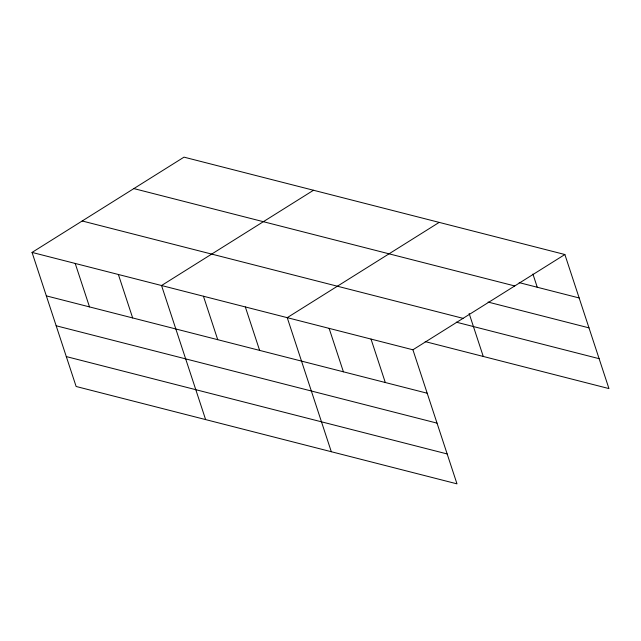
<?xml version="1.0" encoding="UTF-8"?>
<svg xmlns="http://www.w3.org/2000/svg" width="641" height="641" viewBox="0 0 641 641"><rect width="100%" height="100%" fill="white"/><g stroke="black" fill="none" stroke-linecap="round" stroke-linejoin="round"><path stroke-width="0.96" d="M32.05 252.418L412.916 349.786L456.993 483.851L76.127 386.483L32.05 252.418L184.007 157.149L564.873 254.517L608.95 388.582L425.183 341.605M313.497 190.257L161.54 285.525L205.625 419.591M439.189 222.387L287.232 317.656L331.309 451.721M412.916 349.786L564.873 254.517M519.17 282.625L579.16 297.961M133.865 188.59L514.723 285.95M488.057 302.063L588.991 327.863M82.192 220.985L463.058 318.345M456.296 322.167L599.119 358.68M46.336 295.87L427.202 393.229M56.168 325.772L437.034 423.132M66.295 356.58L447.162 453.948M532.911 274.028L537.262 287.256M469.132 313.473L483.266 356.452M371.019 339.073L385.305 382.525M329.121 328.36L343.408 371.812M245.335 306.943L259.621 350.395M203.437 296.23L217.724 339.682M118.377 274.492L132.663 317.936M75.213 263.451L89.5 306.903"/></g></svg>
